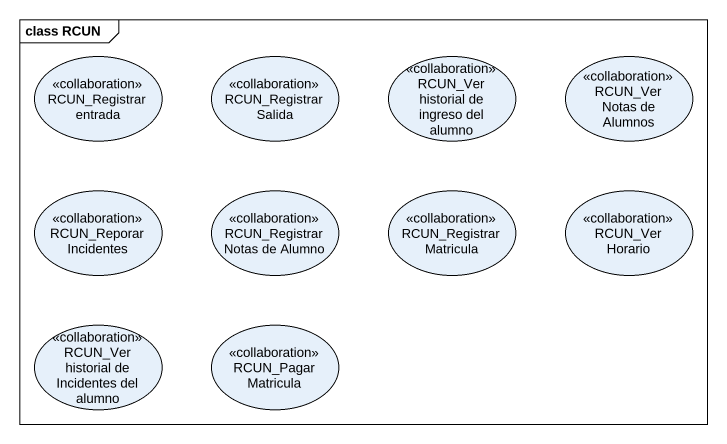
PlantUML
@startuml
mainframe class RCUN
usecase "RCUN_Registrar entrada" as RCUN_Registrar_entrada <<collaboration>>
usecase "RCUN_Registrar Salida" as RCUN_Registrar_Salida <<collaboration>>
usecase "RCUN_Ver historial de ingreso del alumno" as RCUN_Ver_historial_de <<collaboration>>
usecase "RCUN_Ver Notas de Alumnos" as RCUN_Ver_Notas_de_Alumnos <<collaboration>>
usecase "RCUN_Reporar Incidentes" as RCUN_Reporar_Incidentes <<collaboration>>
usecase "RCUN_Registrar Notas de Alumno" as RCUN_Registrar_Notas_de <<collaboration>>
usecase "RCUN_Registrar Matricula" as RCUN_Registrar_Matricula <<collaboration>>
usecase "RCUN_Ver Horario" as RCUN_Ver_Horario <<collaboration>>
usecase "RCUN_Ver historial de Incidentes del alumno" as RCUN_Ver_historial_de_2 <<collaboration>>
usecase "RCUN_Pagar Matricula" as RCUN_Pagar_Matricula <<collaboration>>
@enduml
